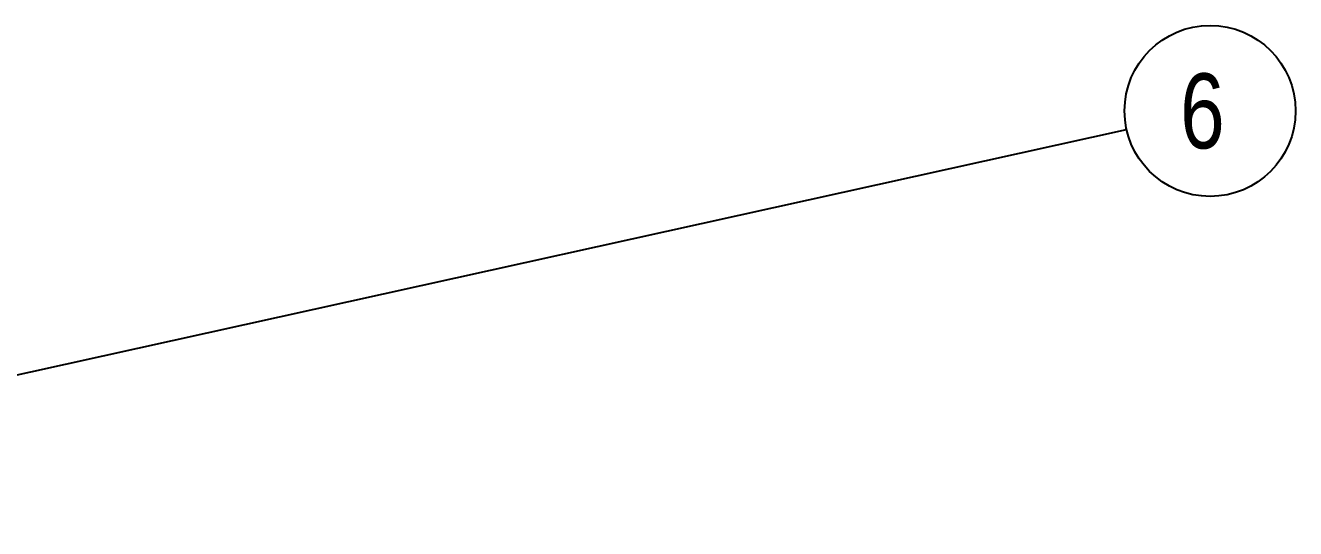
# Model space of a CAD drawing. Header units: millimetres. Extents: x 0 to 841, y 0 to 594.
# Drawn here: x 624.3 to 675.1, y 160 to 180.2 of the extents above; entities that cross this region are included whole.
import ezdxf

# ---------------------------------------------------------------- set-up
doc = ezdxf.new("R2010")
doc.units = ezdxf.units.MM
doc.header["$LTSCALE"] = 46.255
doc.layers.get('0').update_dxf_attribs({"linetype": 'CONTINUOUS'})
doc.styles.get("Standard").update_dxf_attribs({"font": 'txt', "width": 0.8})
doc.dimstyles.get("Standard").update_dxf_attribs({"dimtxt": 3, "dimasz": 2.1, "dimexe": 2, "dimexo": 1, "dimtad": 1, "dimzin": 0, "dimdsep": 46, "dimtxsty": 'STANDARD', "dimblk": '_FILLED', "dimblk1": '_FILLED', "dimblk2": '_FILLED', "dimcen": 0.09, "dimazin": 0, "dimtol": 1, "dimtp": 0.01, "dimtm": 0.01, "dimtfac": 1, "dimtofl": 0, "dimtmove": 0, "dimatfit": 3, "dimldrblk": '_FILLED', "dimfxl": 1, "dimtolj": 1, "dimtzin": 0, "dimarcsym": 0})

# ---------------------------------------------------------------- blocks, each defined once
blk = doc.blocks.new('_FILLED')
at = {"color": 0, "linetype": 'BYBLOCK'}
blk.add_solid([(0, 0), (-1, 0.167), (-1, -0.167)], dxfattribs=at)
blk = doc.blocks.new('BALLOON_BL10', base_point=(671.692, 176.741))
at = {"color": 7, "linetype": 'CONTINUOUS'}
blk.add_circle((671.692, 176.741), 3.421, dxfattribs=at)
at = {"color": 7, "linetype": 'CONTINUOUS', "insert": (670.492, 178.241), "char_height": 3, "width": 2.4, "attachment_point": 1, "line_spacing_factor": 0.9}
blk.add_mtext('6', dxfattribs=at)

msp = doc.modelspace()

# ---------------------------------------------------------------- block references
at = {"color": 7, "linetype": 'CONTINUOUS'}
msp.add_blockref('BALLOON_BL10', (671.692, 176.741), dxfattribs=at)

# ---------------------------------------------------------------- leaders
msp.add_leader([(600.859, 161.081), (668.352, 176.003)], dimstyle='STANDARD', override={"dimtad": 0, "dimldrblk": 'DOT'}, dxfattribs=at)

doc.saveas('drawing.dxf')
